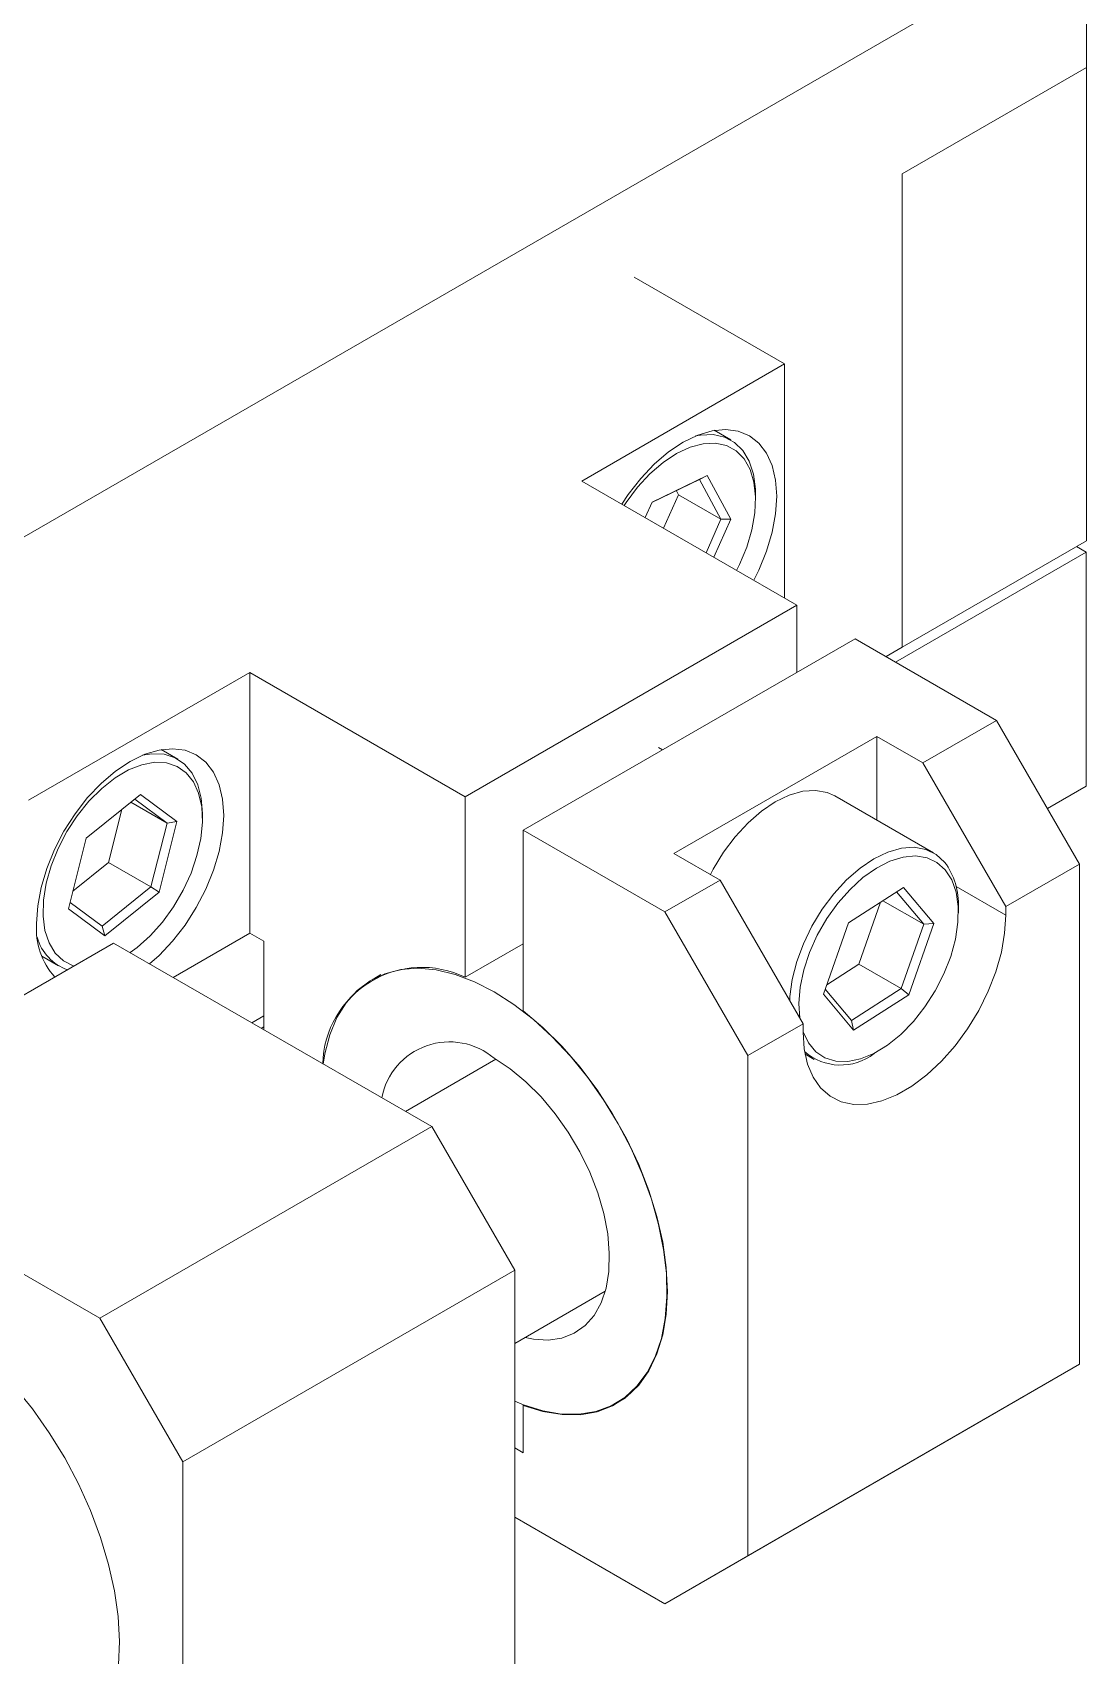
# Model space of a CAD drawing. Header units: millimetres. Extents: x 2 to 278, y 1 to 215.
# Drawn here: x 206.61 to 216.88, y 56.37 to 72.19 of the extents above; entities that cross this region are included whole.
import ezdxf

# ---------------------------------------------------------------- set-up
doc = ezdxf.new("R2010")
doc.units = ezdxf.units.MM

msp = doc.modelspace()

# ---------------------------------------------------------------- linework, layer by layer
at = {"color": 7, "linetype": 'Continuous', "lineweight": 18}
for p, q in [((216.882, 73.249), (195.329, 60.807)), ((216.882, 71.849), (216.882, 73.249)), ((215.086, 70.812), (216.882, 71.849)), ((216.882, 71.849), (216.882, 67.234)), ((215.086, 70.812), (215.086, 66.198)), ((213.94, 68.959), (212.474, 69.805)), ((211.964, 67.818), (213.94, 68.959)), ((213.94, 68.959), (213.94, 66.678)), ((213.417, 68.218), (213.254, 68.312)), ((212.649, 67.613), (213.186, 67.873)), ((213.186, 67.873), (213.111, 67.833)), ((213.186, 67.873), (213.417, 67.446)), ((214.061, 66.608), (211.964, 67.818)), ((213.111, 67.833), (212.647, 67.608)), ((212.907, 67.685), (212.886, 67.724)), ((213.32, 67.447), (213.111, 67.833)), ((212.582, 67.462), (212.649, 67.613)), ((212.762, 67.358), (212.907, 67.685)), ((212.907, 67.685), (213.32, 67.447)), ((213.657, 67.634), (213.657, 67.686)), ((213.175, 67.119), (213.32, 67.447)), ((213.417, 67.446), (213.252, 67.075)), ((213.417, 67.446), (213.32, 67.447)), ((215.086, 66.198), (216.882, 67.234)), ((215.022, 66.053), (216.879, 67.125)), ((216.879, 67.125), (216.785, 67.179)), ((216.879, 67.125), (216.879, 64.844)), ((210.828, 64.741), (214.061, 66.608)), ((214.061, 65.955), (214.061, 66.608)), ((211.394, 64.415), (214.627, 66.281)), ((216.006, 65.485), (214.627, 66.281)), ((215.086, 66.198), (214.929, 66.107)), ((206.576, 64.708), (208.732, 65.952)), ((208.732, 65.952), (208.732, 63.411)), ((208.732, 65.952), (210.828, 64.741)), ((215.287, 65.071), (216.006, 65.485)), ((216.814, 64.085), (216.006, 65.485)), ((214.838, 65.33), (212.863, 64.189)), ((214.838, 65.33), (215.287, 65.071)), ((214.838, 64.515), (214.838, 65.33)), ((208.028, 65.107), (207.866, 65.201)), ((212.752, 65.199), (212.711, 65.222)), ((215.287, 65.071), (216.095, 63.671)), ((216.502, 64.626), (216.879, 64.844)), ((207.138, 64.338), (207.666, 64.763)), ((207.573, 64.688), (207.924, 64.485)), ((207.924, 64.485), (207.61, 64.718)), ((207.666, 64.763), (208.02, 64.5)), ((210.828, 64.741), (210.828, 62.982)), ((215.392, 64.195), (214.431, 64.75)), ((207.354, 64.102), (207.484, 64.617)), ((208.269, 64.523), (208.269, 64.575)), ((207.768, 63.863), (207.924, 64.485)), ((208.02, 64.5), (207.847, 63.812)), ((208.02, 64.5), (207.924, 64.485)), ((211.394, 62.655), (211.394, 64.415)), ((211.394, 64.415), (212.773, 63.619)), ((206.965, 63.65), (207.138, 64.338)), ((207.008, 63.823), (207.354, 64.102)), ((207.354, 64.102), (207.768, 63.863)), ((212.863, 64.189), (213.312, 63.93)), ((216.095, 63.671), (216.814, 64.085)), ((216.814, 64.085), (216.814, 59.212)), ((212.773, 63.619), (213.312, 63.93)), ((214.12, 62.53), (213.312, 63.93)), ((207.291, 63.479), (207.768, 63.863)), ((207.847, 63.812), (207.319, 63.387)), ((207.768, 63.863), (207.847, 63.812)), ((214.562, 63.513), (215.099, 63.857)), ((215.297, 63.5), (215.032, 63.814)), ((215.099, 63.857), (215.393, 63.507)), ((215.611, 63.867), (216.095, 63.588)), ((207.319, 63.387), (206.965, 63.65)), ((206.98, 63.71), (207.291, 63.479)), ((212.773, 63.619), (213.581, 62.219)), ((214.664, 63.111), (214.875, 63.713)), ((214.899, 63.729), (215.297, 63.5)), ((215.633, 63.611), (215.633, 63.663)), ((216.095, 63.588), (216.095, 63.671)), ((207.291, 63.479), (207.319, 63.387)), ((214.319, 62.818), (214.562, 63.513)), ((215.077, 62.872), (215.297, 63.5)), ((215.393, 63.507), (215.15, 62.812)), ((215.297, 63.5), (215.393, 63.507)), ((207.404, 63.315), (204.172, 61.449)), ((207.404, 63.315), (210.503, 61.527)), ((208.732, 63.411), (207.985, 62.98)), ((208.866, 63.333), (208.732, 63.411)), ((208.866, 62.471), (208.866, 63.333)), ((210.828, 62.982), (211.394, 63.309)), ((206.704, 63.188), (206.866, 63.095)), ((214.351, 62.91), (214.664, 63.111)), ((214.664, 63.111), (215.077, 62.872)), ((210.008, 63.009), (209.921, 62.959)), ((214.613, 62.468), (214.319, 62.818)), ((214.336, 62.866), (214.592, 62.561)), ((214.592, 62.561), (215.077, 62.872)), ((215.15, 62.812), (214.613, 62.468)), ((215.077, 62.872), (215.15, 62.812)), ((208.866, 62.607), (208.749, 62.539)), ((208.842, 62.485), (208.866, 62.5)), ((213.581, 62.219), (214.12, 62.53)), ((214.12, 62.53), (214.12, 62.447)), ((214.592, 62.561), (214.613, 62.468)), ((211.127, 62.184), (210.246, 61.675)), ((213.581, 62.219), (213.581, 57.345)), ((214.139, 62.235), (214.23, 62.182)), ((214.811, 62.24), (214.856, 62.266)), ((210.503, 61.527), (207.27, 59.66)), ((211.311, 60.127), (210.503, 61.527)), ((207.27, 59.66), (204.172, 61.449)), ((211.311, 60.127), (208.078, 58.261)), ((211.311, 55.253), (211.311, 60.127)), ((211.311, 59.415), (212.193, 59.924)), ((207.27, 59.66), (208.078, 58.261)), ((213.581, 57.345), (216.814, 59.212)), ((216.006, 58.745), (216.814, 59.212)), ((212.302, 58.834), (212.389, 58.885)), ((211.394, 58.811), (211.4, 58.815)), ((211.394, 58.348), (211.394, 58.811)), ((212.773, 56.878), (216.006, 58.745)), ((211.311, 58.396), (211.394, 58.348)), ((208.078, 53.387), (208.078, 58.261)), ((211.311, 57.722), (212.773, 56.878)), ((213.581, 57.345), (212.773, 56.878))]:
    msp.add_line(p, q, dxfattribs=at)
at = {"color": 7, "linetype": 'Continuous', "lineweight": 18, "flags": 128}
for points in [[(213.64, 66.851), (213.69, 66.951), (213.764, 67.135), (213.819, 67.319), (213.853, 67.499), (213.864, 67.67), (213.853, 67.828), (213.819, 67.97), (213.764, 68.091), (213.69, 68.188), (213.597, 68.26), (213.488, 68.305), (213.366, 68.321), (213.234, 68.308), (213.095, 68.266), (212.952, 68.197), (212.81, 68.101), (212.671, 67.983), (212.539, 67.843), (212.417, 67.686), (212.354, 67.593)], [(213.473, 66.947), (213.501, 67.004), (213.571, 67.173), (213.621, 67.343), (213.65, 67.508), (213.657, 67.664), (213.641, 67.806), (213.604, 67.93), (213.546, 68.033), (213.468, 68.111), (213.374, 68.163), (213.265, 68.187), (213.146, 68.182), (213.019, 68.148), (212.887, 68.087), (212.756, 67.999), (212.628, 67.888), (212.508, 67.757), (212.398, 67.61), (212.378, 67.58)], [(213.072, 68.257), (213.121, 68.266), (213.244, 68.271), (213.356, 68.246), (213.454, 68.194), (213.534, 68.114), (213.596, 68.01), (213.637, 67.884), (213.656, 67.74), (213.657, 67.686)], [(207.754, 63.114), (207.846, 63.195), (207.978, 63.335), (208.1, 63.491), (208.209, 63.661), (208.302, 63.841), (208.376, 64.025), (208.431, 64.209), (208.464, 64.389), (208.476, 64.56), (208.464, 64.718), (208.431, 64.859), (208.376, 64.98), (208.302, 65.078), (208.209, 65.15), (208.1, 65.194), (207.978, 65.21), (207.846, 65.197), (207.707, 65.155), (207.564, 65.086), (207.422, 64.991), (207.282, 64.872), (207.15, 64.733), (207.028, 64.576), (206.92, 64.406), (206.827, 64.227), (206.752, 64.043), (206.697, 63.858), (206.664, 63.679), (206.653, 63.507), (206.653, 63.507)], [(207.684, 65.146), (207.776, 65.16), (207.895, 65.155), (208.002, 65.121), (208.095, 65.059), (208.169, 64.971), (208.224, 64.859), (208.258, 64.727), (208.269, 64.578), (208.269, 64.575)], [(207.564, 63.223), (207.632, 63.274), (207.759, 63.387), (207.879, 63.52), (207.987, 63.669), (208.081, 63.83), (208.158, 63.998), (208.216, 64.168), (208.253, 64.335), (208.269, 64.495), (208.262, 64.643), (208.232, 64.775), (208.182, 64.886), (208.112, 64.974), (208.023, 65.036), (207.92, 65.071), (207.804, 65.077), (207.68, 65.054), (207.549, 65.003), (207.418, 64.925), (207.288, 64.823), (207.164, 64.699), (207.05, 64.557), (206.948, 64.402), (206.863, 64.237), (206.795, 64.067), (206.747, 63.898), (206.721, 63.733), (206.717, 63.579), (206.735, 63.439), (206.775, 63.317), (206.836, 63.217), (206.915, 63.142), (207.011, 63.093), (207.016, 63.091)], [(214.431, 64.75), (214.355, 64.783), (214.241, 64.804), (214.117, 64.795), (213.986, 64.757), (213.85, 64.692), (213.715, 64.601), (213.584, 64.487), (213.459, 64.352), (213.346, 64.201), (213.246, 64.037), (213.218, 63.984)], [(213.99, 62.754), (213.992, 62.794), (214.015, 62.962), (214.059, 63.135), (214.123, 63.31), (214.207, 63.482), (214.307, 63.646), (214.42, 63.797), (214.544, 63.932), (214.676, 64.046), (214.811, 64.137), (214.946, 64.203), (215.078, 64.24), (215.202, 64.249), (215.316, 64.229), (215.416, 64.18), (215.499, 64.105)], [(215.506, 64.029), (215.425, 64.102), (215.328, 64.148), (215.217, 64.165), (215.095, 64.154), (214.967, 64.114), (214.835, 64.047), (214.704, 63.955), (214.578, 63.839), (214.459, 63.705), (214.352, 63.554), (214.259, 63.393), (214.184, 63.224), (214.128, 63.054), (214.093, 62.887), (214.079, 62.728), (214.088, 62.585)], [(214.12, 62.452), (214.12, 62.452), (214.172, 62.343), (214.244, 62.257), (214.334, 62.197), (214.439, 62.165), (214.555, 62.162), (214.681, 62.188), (214.811, 62.241), (214.943, 62.321), (215.072, 62.426), (215.195, 62.551), (215.308, 62.694), (215.408, 62.851), (215.493, 63.016), (215.559, 63.186), (215.605, 63.355), (215.629, 63.519), (215.631, 63.672), (215.611, 63.811), (215.569, 63.931), (215.506, 64.029), (215.506, 64.029)], [(214.12, 62.447), (214.131, 62.284), (214.164, 62.136), (214.218, 62.009), (214.291, 61.904), (214.383, 61.824), (214.492, 61.77), (214.614, 61.744), (214.747, 61.747), (214.888, 61.778), (215.034, 61.837), (215.181, 61.923), (215.327, 62.032), (215.468, 62.164), (215.601, 62.315), (215.723, 62.481), (215.832, 62.66), (215.924, 62.846), (215.998, 63.036), (216.052, 63.226), (216.084, 63.411), (216.095, 63.588)], [(211.111, 62.841), (210.919, 62.939), (210.73, 63.011), (210.546, 63.055), (210.368, 63.071), (210.201, 63.058), (210.045, 63.017), (209.904, 62.949), (209.778, 62.854), (209.669, 62.733), (209.58, 62.589), (209.51, 62.422), (209.461, 62.236), (209.445, 62.137)], [(211.311, 58.851), (211.398, 58.815), (211.586, 58.757), (211.767, 58.727), (211.939, 58.726), (212.101, 58.752), (212.25, 58.807), (212.384, 58.889), (212.501, 58.997), (212.601, 59.13), (212.68, 59.285), (212.74, 59.462), (212.778, 59.658), (212.794, 59.87), (212.789, 60.095), (212.762, 60.33), (212.713, 60.573), (212.643, 60.82), (212.553, 61.068), (212.445, 61.314), (212.319, 61.555), (212.177, 61.787), (212.022, 62.007), (211.854, 62.213), (211.677, 62.401), (211.493, 62.57), (211.303, 62.718), (211.111, 62.841)], [(211.394, 58.811), (211.586, 58.752), (211.772, 58.721), (211.949, 58.72), (212.114, 58.749), (212.265, 58.808), (212.401, 58.894), (212.52, 59.008), (212.619, 59.148), (212.697, 59.312), (212.754, 59.497), (212.788, 59.701), (212.8, 59.922), (212.788, 60.156), (212.754, 60.4), (212.697, 60.651), (212.619, 60.905), (212.52, 61.159), (212.401, 61.41), (212.265, 61.653), (212.114, 61.887), (211.949, 62.106), (211.772, 62.309), (211.586, 62.493), (211.394, 62.655)], [(211.413, 59.474), (211.495, 59.457), (211.638, 59.448), (211.771, 59.467), (211.891, 59.514), (211.996, 59.588), (212.084, 59.687), (212.152, 59.81), (212.201, 59.954), (212.228, 60.117), (212.233, 60.294), (212.217, 60.484), (212.179, 60.681), (212.12, 60.883), (212.042, 61.084), (211.946, 61.283), (211.833, 61.473), (211.706, 61.653), (211.568, 61.817), (211.421, 61.964), (211.268, 62.09), (211.111, 62.193)], [(205.653, 59.673), (205.856, 59.537), (206.056, 59.378), (206.25, 59.196), (206.436, 58.996), (206.613, 58.777), (206.777, 58.544), (206.928, 58.3), (207.062, 58.046), (207.179, 57.787), (207.277, 57.524), (207.355, 57.262), (207.412, 57.004), (207.447, 56.753), (207.461, 56.511), (207.451, 56.282), (207.42, 56.068), (207.366, 55.872), (207.292, 55.697), (207.197, 55.544), (207.083, 55.415), (206.952, 55.312), (206.918, 55.292)]]:
    msp.add_lwpolyline(points, dxfattribs=at)
at = {"color": 7, "linetype": 'Continuous', "lineweight": 18}
for centre, radius, start, end in [((214.936, 63.693), 0.698, 357.5323, 36.1698), ((207.34, 63.45), 0.689, 175.2449, 222.5079), ((207.1, 63.487), 0.454, 194.5637, 251.5754), ((210.408, 62.111), 0.968, 64.2225, 178.2622), ((210.676, 61.68), 0.673, 49.6518, 169.0254), ((214.485, 62.657), 0.53, 228.5786, 308.0369)]:
    msp.add_arc(centre, radius, start, end, dxfattribs=at)

doc.saveas('drawing.dxf')
